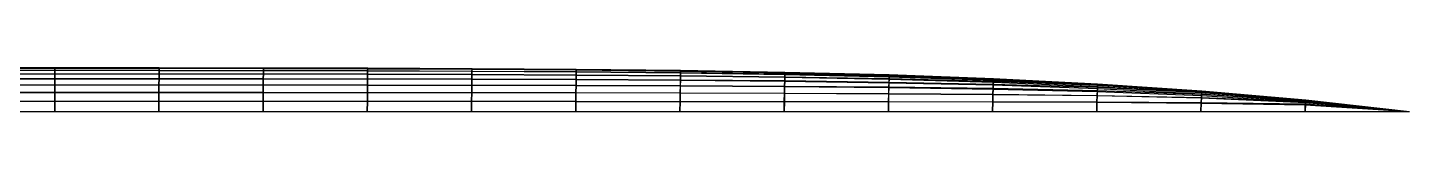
# Model space of a CAD drawing. Header units: metres. Extents: x 0 to 40, y 0 to 0.7.
# Drawn here: x 19.6 to 40, y 0 to 0.65 of the extents above; entities that cross this region are included whole.
import ezdxf

# ---------------------------------------------------------------- set-up
doc = ezdxf.new("R2010")
doc.units = ezdxf.units.M
doc.layers.add('Deflected structure', color=30, linetype='Continuous')
doc.layers.add('Original structure', color=3, linetype='Continuous')

msp = doc.modelspace()

# ---------------------------------------------------------------- linework, layer by layer
at = {"layer": 'Deflected structure'}
for p, q in [((18.46, 0.651, 12.499), (20, 0.652, 12.499)), ((18.46, 0.641, 14.064), (20, 0.642, 14.064)), ((18.46, 0.64, 10.933), (20, 0.641, 10.933)), ((20, 0.652, 12.499), (20, 0.641, 10.933)), ((20, 0.642, 14.064), (20, 0.652, 12.499)), ((20, 0.652, 12.499), (21.54, 0.651, 12.499)), ((20, 0.612, 15.629), (20, 0.642, 14.064)), ((20, 0.642, 14.064), (21.54, 0.641, 14.064)), ((20, 0.641, 10.933), (20, 0.61, 9.368)), ((20, 0.641, 10.933), (21.54, 0.64, 10.933)), ((21.54, 0.651, 12.499), (21.54, 0.64, 10.933)), ((21.54, 0.641, 14.064), (21.54, 0.651, 12.499)), ((21.54, 0.651, 12.499), (23.08, 0.649, 12.499)), ((21.54, 0.611, 15.629), (21.54, 0.641, 14.064)), ((21.54, 0.641, 14.064), (23.08, 0.639, 14.064)), ((21.54, 0.64, 10.933), (21.54, 0.609, 9.368)), ((21.54, 0.64, 10.933), (23.08, 0.638, 10.933)), ((23.08, 0.649, 12.499), (23.08, 0.638, 10.933)), ((23.08, 0.639, 14.064), (23.08, 0.649, 12.499)), ((23.08, 0.649, 12.499), (24.621, 0.645, 12.499)), ((23.08, 0.609, 15.629), (23.08, 0.639, 14.064)), ((23.08, 0.639, 14.064), (24.621, 0.635, 14.064)), ((23.08, 0.638, 10.933), (23.08, 0.607, 9.369)), ((23.08, 0.638, 10.933), (24.621, 0.634, 10.933)), ((24.62, 0.606, 15.629), (24.621, 0.635, 14.064)), ((24.621, 0.634, 10.933), (24.62, 0.604, 9.369)), ((24.621, 0.645, 12.499), (24.621, 0.634, 10.933)), ((24.621, 0.635, 14.064), (24.621, 0.645, 12.499)), ((24.621, 0.645, 12.499), (26.161, 0.638, 12.499)), ((24.621, 0.635, 14.064), (26.161, 0.629, 14.064)), ((24.621, 0.634, 10.933), (26.161, 0.628, 10.934)), ((26.16, 0.6, 15.629), (26.161, 0.629, 14.064)), ((26.161, 0.628, 10.934), (26.16, 0.598, 9.369)), ((26.161, 0.638, 12.499), (26.161, 0.628, 10.934)), ((26.161, 0.629, 14.064), (26.161, 0.638, 12.499)), ((26.161, 0.638, 12.499), (27.701, 0.627, 12.499)), ((26.161, 0.629, 14.064), (27.701, 0.619, 14.064)), ((26.161, 0.628, 10.934), (27.701, 0.617, 10.934)), ((27.701, 0.617, 10.934), (27.7, 0.588, 9.369)), ((27.701, 0.627, 12.499), (27.701, 0.617, 10.934)), ((27.701, 0.619, 14.064), (27.701, 0.627, 12.499)), ((27.701, 0.627, 12.499), (29.241, 0.61, 12.499)), ((27.701, 0.591, 15.629), (27.701, 0.619, 14.064)), ((27.701, 0.619, 14.064), (29.241, 0.603, 14.064)), ((27.701, 0.617, 10.934), (29.241, 0.6, 10.934)), ((18.46, 0.611, 15.629), (20, 0.612, 15.629)), ((18.46, 0.609, 9.368), (20, 0.61, 9.368)), ((18.46, 0.56, 17.194), (20, 0.56, 17.194)), ((18.46, 0.557, 7.804), (20, 0.558, 7.804)), ((18.46, 0.488, 18.757), (20, 0.489, 18.757)), ((18.46, 0.485, 6.241), (20, 0.486, 6.241)), ((20, 0.56, 17.194), (20, 0.612, 15.629)), ((20, 0.612, 15.629), (21.54, 0.611, 15.629)), ((20, 0.61, 9.368), (20, 0.558, 7.804)), ((20, 0.61, 9.368), (21.54, 0.609, 9.368)), ((20, 0.489, 18.757), (20, 0.56, 17.194)), ((20, 0.56, 17.194), (21.54, 0.56, 17.194)), ((20, 0.558, 7.804), (20, 0.486, 6.241)), ((20, 0.558, 7.804), (21.54, 0.557, 7.804)), ((20, 0.396, 20.32), (20, 0.489, 18.757)), ((20, 0.489, 18.757), (21.54, 0.488, 18.757)), ((20, 0.486, 6.241), (20, 0.394, 4.678)), ((20, 0.486, 6.241), (21.54, 0.485, 6.241)), ((21.539, 0.396, 20.32), (21.54, 0.488, 18.757)), ((21.54, 0.485, 6.241), (21.539, 0.394, 4.678)), ((21.54, 0.56, 17.194), (21.54, 0.611, 15.629)), ((21.54, 0.611, 15.629), (23.08, 0.609, 15.629)), ((21.54, 0.609, 9.368), (21.54, 0.557, 7.804)), ((21.54, 0.609, 9.368), (23.08, 0.607, 9.369)), ((21.54, 0.488, 18.757), (21.54, 0.56, 17.194)), ((21.54, 0.56, 17.194), (23.08, 0.558, 17.194)), ((21.54, 0.557, 7.804), (21.54, 0.485, 6.241)), ((21.54, 0.557, 7.804), (23.08, 0.556, 7.804)), ((21.54, 0.488, 18.757), (23.079, 0.487, 18.757)), ((21.54, 0.485, 6.241), (23.079, 0.484, 6.241)), ((23.079, 0.487, 18.757), (23.08, 0.558, 17.194)), ((23.08, 0.556, 7.804), (23.079, 0.484, 6.241)), ((23.079, 0.395, 20.32), (23.079, 0.487, 18.757)), ((23.079, 0.487, 18.757), (24.619, 0.485, 18.757)), ((23.079, 0.484, 6.241), (23.079, 0.393, 4.678)), ((23.079, 0.484, 6.241), (24.619, 0.482, 6.241)), ((23.08, 0.558, 17.194), (23.08, 0.609, 15.629)), ((23.08, 0.609, 15.629), (24.62, 0.606, 15.629)), ((23.08, 0.607, 9.369), (23.08, 0.556, 7.804)), ((23.08, 0.607, 9.369), (24.62, 0.604, 9.369)), ((23.08, 0.558, 17.194), (24.62, 0.556, 17.194)), ((23.08, 0.556, 7.804), (24.62, 0.553, 7.804)), ((24.618, 0.394, 20.32), (24.619, 0.485, 18.757)), ((24.619, 0.482, 6.241), (24.618, 0.391, 4.678)), ((24.619, 0.485, 18.757), (24.62, 0.556, 17.194)), ((24.62, 0.553, 7.804), (24.619, 0.482, 6.241)), ((24.619, 0.485, 18.757), (26.159, 0.482, 18.757)), ((24.619, 0.482, 6.241), (26.158, 0.478, 6.241)), ((24.62, 0.556, 17.194), (24.62, 0.606, 15.629)), ((24.62, 0.606, 15.629), (26.16, 0.6, 15.629)), ((24.62, 0.604, 9.369), (24.62, 0.553, 7.804)), ((24.62, 0.604, 9.369), (26.16, 0.598, 9.369)), ((24.62, 0.556, 17.194), (26.16, 0.551, 17.193)), ((24.62, 0.553, 7.804), (26.159, 0.548, 7.804)), ((26.158, 0.478, 6.241), (26.157, 0.389, 4.678)), ((26.159, 0.548, 7.804), (26.158, 0.478, 6.241)), ((26.158, 0.392, 20.32), (26.159, 0.482, 18.757)), ((26.158, 0.478, 6.241), (27.698, 0.472, 6.241)), ((26.16, 0.598, 9.369), (26.159, 0.548, 7.804)), ((26.159, 0.482, 18.757), (26.16, 0.551, 17.193)), ((26.159, 0.548, 7.804), (27.699, 0.54, 7.805)), ((26.159, 0.482, 18.757), (27.699, 0.477, 18.757)), ((26.16, 0.551, 17.193), (26.16, 0.6, 15.629)), ((26.16, 0.6, 15.629), (27.701, 0.591, 15.629)), ((26.16, 0.598, 9.369), (27.7, 0.588, 9.369)), ((26.16, 0.551, 17.193), (27.7, 0.544, 17.193)), ((27.697, 0.389, 20.32), (27.699, 0.477, 18.757)), ((27.698, 0.472, 6.241), (27.697, 0.385, 4.678)), ((27.699, 0.54, 7.805), (27.698, 0.472, 6.241)), ((27.698, 0.472, 6.241), (29.238, 0.463, 6.241)), ((27.7, 0.588, 9.369), (27.699, 0.54, 7.805)), ((27.699, 0.477, 18.757), (27.7, 0.544, 17.193)), ((27.699, 0.54, 7.805), (29.239, 0.527, 7.805)), ((27.699, 0.477, 18.757), (29.238, 0.469, 18.757)), ((27.7, 0.544, 17.193), (27.701, 0.591, 15.629)), ((27.7, 0.588, 9.369), (29.24, 0.573, 9.369)), ((27.7, 0.544, 17.193), (29.24, 0.533, 17.193)), ((27.701, 0.591, 15.629), (29.241, 0.578, 15.629)), ((29.238, 0.463, 6.241), (29.236, 0.379, 4.679)), ((29.237, 0.384, 20.32), (29.238, 0.469, 18.757)), ((29.238, 0.469, 18.757), (29.24, 0.533, 17.193)), ((29.239, 0.527, 7.805), (29.238, 0.463, 6.241)), ((29.238, 0.469, 18.757), (30.778, 0.457, 18.757)), ((29.238, 0.463, 6.241), (30.777, 0.448, 6.242)), ((29.24, 0.573, 9.369), (29.239, 0.527, 7.805)), ((29.239, 0.527, 7.805), (30.779, 0.508, 7.805)), ((29.241, 0.6, 10.934), (29.24, 0.573, 9.369)), ((29.24, 0.533, 17.193), (29.241, 0.578, 15.629)), ((29.24, 0.573, 9.369), (30.78, 0.55, 9.369)), ((29.24, 0.533, 17.193), (30.78, 0.516, 17.193)), ((29.241, 0.61, 12.499), (29.241, 0.6, 10.934)), ((29.241, 0.603, 14.064), (29.241, 0.61, 12.499)), ((29.241, 0.61, 12.499), (30.781, 0.585, 12.499)), ((29.241, 0.578, 15.629), (29.241, 0.603, 14.064)), ((29.241, 0.603, 14.064), (30.781, 0.579, 14.064)), ((29.241, 0.6, 10.934), (30.781, 0.575, 10.934)), ((29.241, 0.578, 15.629), (30.781, 0.556, 15.628)), ((30.777, 0.448, 6.242), (30.775, 0.37, 4.679)), ((30.776, 0.376, 20.32), (30.778, 0.457, 18.757)), ((30.779, 0.508, 7.805), (30.777, 0.448, 6.242)), ((30.777, 0.448, 6.242), (32.317, 0.426, 6.242)), ((30.778, 0.457, 18.757), (30.78, 0.516, 17.193)), ((30.778, 0.457, 18.757), (32.318, 0.437, 18.756)), ((30.78, 0.55, 9.369), (30.779, 0.508, 7.805)), ((30.779, 0.508, 7.805), (32.318, 0.479, 7.806)), ((30.781, 0.575, 10.934), (30.78, 0.55, 9.369)), ((30.78, 0.516, 17.193), (30.781, 0.556, 15.628)), ((30.78, 0.55, 9.369), (32.32, 0.515, 9.37)), ((30.78, 0.516, 17.193), (32.319, 0.49, 17.193)), ((30.781, 0.585, 12.499), (30.781, 0.575, 10.934)), ((30.781, 0.579, 14.064), (30.781, 0.585, 12.499)), ((30.781, 0.585, 12.499), (32.321, 0.546, 12.499)), ((30.781, 0.556, 15.628), (30.781, 0.579, 14.064)), ((30.781, 0.579, 14.064), (32.321, 0.542, 14.064)), ((30.781, 0.575, 10.934), (32.321, 0.537, 10.934)), ((30.781, 0.556, 15.628), (32.32, 0.524, 15.628)), ((32.317, 0.426, 6.242), (32.315, 0.356, 4.679)), ((32.316, 0.364, 20.32), (32.318, 0.437, 18.756)), ((32.318, 0.479, 7.806), (32.317, 0.426, 6.242)), ((32.317, 0.426, 6.242), (33.856, 0.393, 6.243)), ((32.32, 0.515, 9.37), (32.318, 0.479, 7.806)), ((32.318, 0.437, 18.756), (32.319, 0.49, 17.193)), ((32.318, 0.479, 7.806), (33.858, 0.435, 7.806)), ((32.318, 0.437, 18.756), (33.857, 0.407, 18.756)), ((32.319, 0.49, 17.193), (32.32, 0.524, 15.628)), ((32.319, 0.49, 17.193), (33.859, 0.45, 17.192)), ((32.32, 0.524, 15.628), (32.321, 0.542, 14.064)), ((32.321, 0.537, 10.934), (32.32, 0.515, 9.37)), ((32.32, 0.524, 15.628), (33.86, 0.476, 15.628)), ((32.32, 0.515, 9.37), (33.859, 0.464, 9.37)), ((32.321, 0.546, 12.499), (32.321, 0.537, 10.934)), ((32.321, 0.542, 14.064), (32.321, 0.546, 12.499)), ((32.321, 0.546, 12.499), (33.86, 0.491, 12.499)), ((32.321, 0.542, 14.064), (33.86, 0.489, 14.063)), ((32.321, 0.537, 10.934), (33.86, 0.482, 10.935)), ((33.858, 0.435, 7.806), (33.856, 0.393, 6.243)), ((33.857, 0.407, 18.756), (33.859, 0.45, 17.192)), ((33.859, 0.464, 9.37), (33.858, 0.435, 7.806)), ((33.858, 0.435, 7.806), (35.396, 0.37, 7.807)), ((33.86, 0.482, 10.935), (33.859, 0.464, 9.37)), ((33.859, 0.45, 17.192), (33.86, 0.476, 15.628)), ((33.859, 0.464, 9.37), (35.397, 0.391, 9.371)), ((33.859, 0.45, 17.192), (35.398, 0.388, 17.191)), ((33.86, 0.491, 12.499), (33.86, 0.482, 10.935)), ((33.86, 0.489, 14.063), (33.86, 0.491, 12.499)), ((33.86, 0.491, 12.499), (35.398, 0.412, 12.499)), ((33.86, 0.476, 15.628), (33.86, 0.489, 14.063)), ((33.86, 0.489, 14.063), (35.398, 0.412, 14.063)), ((33.86, 0.482, 10.935), (35.398, 0.405, 10.935)), ((33.86, 0.476, 15.628), (35.398, 0.405, 15.627)), ((35.398, 0.412, 12.499), (35.398, 0.405, 10.935)), ((35.398, 0.412, 14.063), (35.398, 0.412, 12.499)), ((35.398, 0.405, 15.627), (35.398, 0.412, 14.063)), ((35.398, 0.412, 12.499), (36.935, 0.306, 12.499)), ((35.398, 0.412, 14.063), (36.935, 0.308, 14.062)), ((18.461, 0.396, 20.32), (20, 0.396, 20.32)), ((18.461, 0.394, 4.678), (20, 0.394, 4.678)), ((18.461, 0.284, 21.882), (20, 0.284, 21.882)), ((18.461, 0.283, 3.117), (20, 0.283, 3.117)), ((20, 0.284, 21.882), (20, 0.396, 20.32)), ((20, 0.396, 20.32), (21.539, 0.396, 20.32)), ((20, 0.394, 4.678), (20, 0.283, 3.117)), ((20, 0.394, 4.678), (21.539, 0.394, 4.678)), ((20, 0.152, 23.442), (20, 0.284, 21.882)), ((20, 0.284, 21.882), (21.539, 0.284, 21.882)), ((20, 0.283, 3.117), (20, 0.152, 1.558)), ((20, 0.283, 3.117), (21.539, 0.283, 3.117)), ((21.539, 0.284, 21.882), (21.539, 0.396, 20.32)), ((21.539, 0.396, 20.32), (23.079, 0.395, 20.32)), ((21.539, 0.394, 4.678), (21.539, 0.283, 3.117)), ((21.539, 0.394, 4.678), (23.079, 0.393, 4.678)), ((21.539, 0.152, 23.442), (21.539, 0.284, 21.882)), ((21.539, 0.284, 21.882), (23.078, 0.284, 21.882)), ((21.539, 0.283, 3.117), (21.539, 0.152, 1.558)), ((21.539, 0.283, 3.117), (23.078, 0.283, 3.117)), ((23.077, 0.152, 23.442), (23.078, 0.284, 21.882)), ((23.078, 0.284, 21.882), (23.079, 0.395, 20.32)), ((23.079, 0.393, 4.678), (23.078, 0.283, 3.117)), ((23.078, 0.284, 21.882), (24.617, 0.283, 21.882)), ((23.078, 0.283, 3.117), (23.078, 0.152, 1.558)), ((23.078, 0.283, 3.117), (24.617, 0.282, 3.117)), ((23.079, 0.395, 20.32), (24.618, 0.394, 20.32)), ((23.079, 0.393, 4.678), (24.618, 0.391, 4.678)), ((24.616, 0.151, 23.442), (24.617, 0.283, 21.882)), ((24.617, 0.282, 3.117), (24.616, 0.152, 1.558)), ((24.617, 0.283, 21.882), (24.618, 0.394, 20.32)), ((24.618, 0.391, 4.678), (24.617, 0.282, 3.117)), ((24.617, 0.283, 21.882), (26.156, 0.282, 21.882)), ((24.617, 0.282, 3.117), (26.156, 0.281, 3.117)), ((24.618, 0.394, 20.32), (26.158, 0.392, 20.32)), ((24.618, 0.391, 4.678), (26.157, 0.389, 4.678)), ((26.155, 0.151, 23.442), (26.156, 0.282, 21.882)), ((26.156, 0.281, 3.117), (26.155, 0.151, 1.558)), ((26.156, 0.282, 21.882), (26.158, 0.392, 20.32)), ((26.157, 0.389, 4.678), (26.156, 0.281, 3.117)), ((26.156, 0.282, 21.882), (27.696, 0.28, 21.882)), ((26.156, 0.281, 3.117), (27.695, 0.279, 3.117)), ((26.157, 0.389, 4.678), (27.697, 0.385, 4.678)), ((26.158, 0.392, 20.32), (27.697, 0.389, 20.32)), ((27.694, 0.15, 23.442), (27.696, 0.28, 21.882)), ((27.695, 0.279, 3.117), (27.694, 0.151, 1.558)), ((27.697, 0.385, 4.678), (27.695, 0.279, 3.117)), ((27.695, 0.279, 3.117), (29.234, 0.275, 3.117)), ((27.696, 0.28, 21.882), (27.697, 0.389, 20.32)), ((27.696, 0.28, 21.882), (29.235, 0.277, 21.882)), ((27.697, 0.389, 20.32), (29.237, 0.384, 20.32)), ((27.697, 0.385, 4.678), (29.236, 0.379, 4.679)), ((29.232, 0.149, 23.442), (29.235, 0.277, 21.882)), ((29.234, 0.275, 3.117), (29.233, 0.15, 1.558)), ((29.236, 0.379, 4.679), (29.234, 0.275, 3.117)), ((29.234, 0.275, 3.117), (30.773, 0.271, 3.117)), ((29.235, 0.277, 21.882), (29.237, 0.384, 20.32)), ((29.235, 0.277, 21.882), (30.774, 0.273, 21.882)), ((29.236, 0.379, 4.679), (30.775, 0.37, 4.679)), ((29.237, 0.384, 20.32), (30.776, 0.376, 20.32)), ((30.771, 0.148, 23.442), (30.774, 0.273, 21.882)), ((30.773, 0.271, 3.117), (30.772, 0.148, 1.558)), ((30.775, 0.37, 4.679), (30.773, 0.271, 3.117)), ((30.773, 0.271, 3.117), (32.312, 0.264, 3.117)), ((30.774, 0.273, 21.882), (30.776, 0.376, 20.32)), ((30.774, 0.273, 21.882), (32.313, 0.267, 21.882)), ((30.775, 0.37, 4.679), (32.315, 0.356, 4.679)), ((30.776, 0.376, 20.32), (32.316, 0.364, 20.32)), ((32.31, 0.146, 23.442), (32.313, 0.267, 21.882)), ((32.312, 0.264, 3.117), (32.31, 0.146, 1.557)), ((32.315, 0.356, 4.679), (32.312, 0.264, 3.117)), ((32.312, 0.264, 3.117), (33.852, 0.253, 3.118)), ((32.313, 0.267, 21.882), (32.316, 0.364, 20.32)), ((32.313, 0.267, 21.882), (33.852, 0.257, 21.881)), ((32.315, 0.356, 4.679), (33.854, 0.333, 4.68)), ((32.316, 0.364, 20.32), (33.855, 0.344, 20.319)), ((33.849, 0.142, 23.442), (33.852, 0.257, 21.881)), ((33.852, 0.253, 3.118), (33.849, 0.144, 1.557)), ((33.852, 0.257, 21.881), (33.855, 0.344, 20.319)), ((33.854, 0.333, 4.68), (33.852, 0.253, 3.118)), ((33.852, 0.257, 21.881), (35.391, 0.239, 21.881)), ((33.852, 0.253, 3.118), (35.39, 0.236, 3.118)), ((33.856, 0.393, 6.243), (33.854, 0.333, 4.68)), ((33.854, 0.333, 4.68), (35.393, 0.297, 4.681)), ((33.855, 0.344, 20.319), (33.857, 0.407, 18.756)), ((33.855, 0.344, 20.319), (35.394, 0.311, 20.318)), ((33.856, 0.393, 6.243), (35.395, 0.34, 6.244)), ((33.857, 0.407, 18.756), (35.396, 0.359, 18.755)), ((35.387, 0.136, 23.442), (35.391, 0.239, 21.881)), ((35.39, 0.236, 3.118), (35.388, 0.141, 1.557)), ((35.393, 0.297, 4.681), (35.39, 0.236, 3.118)), ((35.39, 0.236, 3.118), (36.929, 0.202, 3.119)), ((35.391, 0.239, 21.881), (35.394, 0.311, 20.318)), ((35.391, 0.239, 21.881), (36.93, 0.207, 21.879)), ((35.395, 0.34, 6.244), (35.393, 0.297, 4.681)), ((35.393, 0.297, 4.681), (36.931, 0.237, 4.682)), ((35.394, 0.311, 20.318), (35.396, 0.359, 18.755)), ((35.394, 0.311, 20.318), (36.932, 0.256, 20.316)), ((35.396, 0.37, 7.807), (35.395, 0.34, 6.244)), ((35.395, 0.34, 6.244), (36.932, 0.261, 6.245)), ((35.397, 0.391, 9.371), (35.396, 0.37, 7.807)), ((35.396, 0.359, 18.755), (35.398, 0.388, 17.191)), ((35.396, 0.37, 7.807), (36.933, 0.279, 7.808)), ((35.396, 0.359, 18.755), (36.934, 0.283, 18.753)), ((35.398, 0.405, 10.935), (35.397, 0.391, 9.371)), ((35.397, 0.391, 9.371), (36.934, 0.292, 9.372)), ((35.398, 0.388, 17.191), (35.398, 0.405, 15.627)), ((35.398, 0.405, 10.935), (36.935, 0.301, 10.935)), ((35.398, 0.405, 15.627), (36.935, 0.306, 15.626)), ((35.398, 0.388, 17.191), (36.935, 0.298, 17.189)), ((36.926, 0.125, 23.441), (36.93, 0.207, 21.879)), ((36.931, 0.237, 4.682), (36.929, 0.202, 3.119)), ((36.93, 0.207, 21.879), (36.932, 0.256, 20.316)), ((36.93, 0.207, 21.879), (38.467, 0.142, 21.877)), ((36.932, 0.261, 6.245), (36.931, 0.237, 4.682)), ((36.931, 0.237, 4.682), (38.467, 0.14, 4.684)), ((36.932, 0.256, 20.316), (36.934, 0.283, 18.753)), ((36.933, 0.279, 7.808), (36.932, 0.261, 6.245)), ((36.932, 0.261, 6.245), (38.468, 0.149, 6.247)), ((36.932, 0.256, 20.316), (38.469, 0.16, 20.314)), ((36.934, 0.292, 9.372), (36.933, 0.279, 7.808)), ((36.933, 0.279, 7.808), (38.468, 0.156, 7.81)), ((36.935, 0.301, 10.935), (36.934, 0.292, 9.372)), ((36.934, 0.283, 18.753), (36.935, 0.298, 17.189)), ((36.934, 0.292, 9.372), (38.468, 0.162, 9.372)), ((36.934, 0.283, 18.753), (38.469, 0.167, 18.751)), ((36.935, 0.308, 14.062), (36.935, 0.306, 12.499)), ((36.935, 0.306, 15.626), (36.935, 0.308, 14.062)), ((36.935, 0.308, 14.062), (38.469, 0.171, 14.061)), ((36.935, 0.306, 12.499), (36.935, 0.301, 10.935)), ((36.935, 0.298, 17.189), (36.935, 0.306, 15.626)), ((36.935, 0.306, 12.499), (38.469, 0.169, 12.498)), ((36.935, 0.306, 15.626), (38.469, 0.172, 15.624)), ((36.935, 0.301, 10.935), (38.469, 0.166, 10.935)), ((36.935, 0.298, 17.189), (38.469, 0.171, 17.188)), ((18.461, 0.152, 1.558), (20, 0.152, 1.558)), ((18.461, 0.152, 23.442), (20, 0.152, 23.442)), ((20, 0.152, 1.558), (20, 0)), ((20, 0, 25), (20, 0.152, 23.442)), ((20, 0.152, 1.558), (21.539, 0.152, 1.558)), ((20, 0.152, 23.442), (21.539, 0.152, 23.442)), ((21.539, 0.152, 1.558), (21.538, 0)), ((21.538, 0, 25), (21.539, 0.152, 23.442)), ((21.539, 0.152, 1.558), (23.078, 0.152, 1.558)), ((21.539, 0.152, 23.442), (23.077, 0.152, 23.442)), ((23.078, 0.152, 1.558), (23.077, 0)), ((23.077, 0, 25), (23.077, 0.152, 23.442)), ((23.077, 0.152, 23.442), (24.616, 0.151, 23.442)), ((23.078, 0.152, 1.558), (24.616, 0.152, 1.558)), ((24.616, 0.152, 1.558), (24.615, 0)), ((24.615, 0, 25), (24.616, 0.151, 23.442)), ((24.616, 0.152, 1.558), (26.155, 0.151, 1.558)), ((24.616, 0.151, 23.442), (26.155, 0.151, 23.442)), ((26.155, 0.151, 1.558), (26.154, 0)), ((26.154, 0, 25), (26.155, 0.151, 23.442)), ((26.155, 0.151, 1.558), (27.694, 0.151, 1.558)), ((26.155, 0.151, 23.442), (27.694, 0.15, 23.442)), ((27.694, 0.151, 1.558), (27.692, 0)), ((27.692, 0, 25), (27.694, 0.15, 23.442)), ((27.694, 0.151, 1.558), (29.233, 0.15, 1.558)), ((27.694, 0.15, 23.442), (29.232, 0.149, 23.442)), ((29.233, 0.15, 1.558), (29.231, 0)), ((29.231, 0, 25), (29.232, 0.149, 23.442)), ((29.232, 0.149, 23.442), (30.771, 0.148, 23.442)), ((29.233, 0.15, 1.558), (30.772, 0.148, 1.558)), ((30.772, 0.148, 1.558), (30.769, 0)), ((30.769, 0, 25), (30.771, 0.148, 23.442)), ((30.771, 0.148, 23.442), (32.31, 0.146, 23.442)), ((30.772, 0.148, 1.558), (32.31, 0.146, 1.557)), ((32.31, 0.146, 1.557), (32.308, 0)), ((32.308, 0, 25), (32.31, 0.146, 23.442)), ((32.31, 0.146, 1.557), (33.849, 0.144, 1.557)), ((32.31, 0.146, 23.442), (33.849, 0.142, 23.442)), ((33.849, 0.144, 1.557), (33.846, 0)), ((33.846, 0, 25), (33.849, 0.142, 23.442)), ((33.849, 0.144, 1.557), (35.388, 0.141, 1.557)), ((33.849, 0.142, 23.442), (35.387, 0.136, 23.442)), ((35.388, 0.141, 1.557), (35.385, 0)), ((35.385, 0, 25), (35.387, 0.136, 23.442)), ((35.387, 0.136, 23.442), (36.926, 0.125, 23.441)), ((35.388, 0.141, 1.557), (36.927, 0.135, 1.557)), ((36.927, 0.135, 1.557), (36.923, 0)), ((36.923, 0, 25), (36.926, 0.125, 23.441)), ((36.926, 0.125, 23.441), (38.464, 0.098, 23.44)), ((36.929, 0.202, 3.119), (36.927, 0.135, 1.557)), ((36.927, 0.135, 1.557), (38.465, 0.112, 1.559)), ((36.929, 0.202, 3.119), (38.466, 0.131, 3.121)), ((38.465, 0.112, 1.559), (38.462, 0)), ((38.462, 0, 25), (38.464, 0.098, 23.44)), ((38.464, 0.098, 23.44), (38.467, 0.142, 21.877)), ((38.464, 0.098, 23.44), (40, 0, 23.438)), ((38.466, 0.131, 3.121), (38.465, 0.112, 1.559)), ((38.465, 0.112, 1.559), (40, 0, 1.562)), ((38.467, 0.14, 4.684), (38.466, 0.131, 3.121)), ((38.466, 0.131, 3.121), (40, 0, 3.125)), ((38.467, 0.142, 21.877), (38.469, 0.16, 20.314)), ((38.468, 0.149, 6.247), (38.467, 0.14, 4.684)), ((38.467, 0.142, 21.877), (40, 0, 21.875)), ((38.467, 0.14, 4.684), (40, 0, 4.688)), ((38.469, 0.166, 10.935), (38.468, 0.162, 9.372)), ((38.468, 0.162, 9.372), (38.468, 0.156, 7.81)), ((38.468, 0.162, 9.372), (40, 0, 9.375)), ((38.468, 0.156, 7.81), (38.468, 0.149, 6.247)), ((38.468, 0.156, 7.81), (40, 0, 7.812)), ((38.468, 0.149, 6.247), (40, 0, 6.25)), ((38.469, 0.172, 15.624), (38.469, 0.171, 14.061)), ((38.469, 0.171, 17.188), (38.469, 0.172, 15.624)), ((38.469, 0.172, 15.624), (40, 0, 15.625)), ((38.469, 0.171, 14.061), (38.469, 0.169, 12.498)), ((38.469, 0.167, 18.751), (38.469, 0.171, 17.188)), ((38.469, 0.171, 14.061), (40, 0, 14.062)), ((38.469, 0.171, 17.188), (40, 0, 17.188)), ((38.469, 0.169, 12.498), (38.469, 0.166, 10.935)), ((38.469, 0.169, 12.498), (40, 0, 12.5)), ((38.469, 0.16, 20.314), (38.469, 0.167, 18.751)), ((38.469, 0.167, 18.751), (40, 0, 18.75)), ((38.469, 0.166, 10.935), (40, 0, 10.938)), ((38.469, 0.16, 20.314), (40, 0, 20.312))]:
    msp.add_line(p, q, dxfattribs=at)
at = {"layer": 'Original structure'}
for p, q in [((18.462, 0, 1.562), (20, 0, 1.562)), ((18.462, 0, 3.125), (20, 0, 3.125)), ((18.462, 0, 4.688), (20, 0, 4.688)), ((18.462, 0, 6.25), (20, 0, 6.25)), ((18.462, 0, 7.812), (20, 0, 7.812)), ((18.462, 0, 9.375), (20, 0, 9.375)), ((18.462, 0, 10.938), (20, 0, 10.938)), ((18.462, 0, 12.5), (20, 0, 12.5)), ((18.462, 0, 14.062), (20, 0, 14.062)), ((18.462, 0, 15.625), (20, 0, 15.625)), ((18.462, 0, 17.188), (20, 0, 17.188)), ((18.462, 0, 18.75), (20, 0, 18.75)), ((18.462, 0, 20.312), (20, 0, 20.312)), ((18.462, 0, 21.875), (20, 0, 21.875)), ((18.462, 0, 23.438), (20, 0, 23.438)), ((20, 0, 1.562), (20, 0)), ((20, 0, 3.125), (20, 0, 1.562)), ((20, 0, 4.688), (20, 0, 3.125)), ((20, 0, 6.25), (20, 0, 4.688)), ((20, 0, 7.812), (20, 0, 6.25)), ((20, 0, 9.375), (20, 0, 7.812)), ((20, 0, 10.938), (20, 0, 9.375)), ((20, 0, 12.5), (20, 0, 10.938)), ((20, 0, 14.062), (20, 0, 12.5)), ((20, 0, 15.625), (20, 0, 14.062)), ((20, 0, 17.188), (20, 0, 15.625)), ((20, 0, 18.75), (20, 0, 17.188)), ((20, 0, 20.312), (20, 0, 18.75)), ((20, 0, 21.875), (20, 0, 20.312)), ((20, 0, 23.438), (20, 0, 21.875)), ((20, 0, 25), (20, 0, 23.438)), ((20, 0, 1.562), (21.538, 0, 1.562)), ((20, 0, 3.125), (21.538, 0, 3.125)), ((20, 0, 4.688), (21.538, 0, 4.688)), ((20, 0, 6.25), (21.538, 0, 6.25)), ((20, 0, 7.812), (21.538, 0, 7.812)), ((20, 0, 9.375), (21.538, 0, 9.375)), ((20, 0, 10.938), (21.538, 0, 10.938)), ((20, 0, 12.5), (21.538, 0, 12.5)), ((20, 0, 14.062), (21.538, 0, 14.062)), ((20, 0, 15.625), (21.538, 0, 15.625)), ((20, 0, 17.188), (21.538, 0, 17.188)), ((20, 0, 18.75), (21.538, 0, 18.75)), ((20, 0, 20.312), (21.538, 0, 20.312)), ((20, 0, 21.875), (21.538, 0, 21.875)), ((20, 0, 23.438), (21.538, 0, 23.438)), ((21.538, 0, 1.562), (21.538, 0)), ((21.538, 0, 3.125), (21.538, 0, 1.562)), ((21.538, 0, 4.688), (21.538, 0, 3.125)), ((21.538, 0, 6.25), (21.538, 0, 4.688)), ((21.538, 0, 7.812), (21.538, 0, 6.25)), ((21.538, 0, 9.375), (21.538, 0, 7.812)), ((21.538, 0, 10.938), (21.538, 0, 9.375)), ((21.538, 0, 12.5), (21.538, 0, 10.938)), ((21.538, 0, 14.062), (21.538, 0, 12.5)), ((21.538, 0, 15.625), (21.538, 0, 14.062)), ((21.538, 0, 17.188), (21.538, 0, 15.625)), ((21.538, 0, 18.75), (21.538, 0, 17.188)), ((21.538, 0, 20.312), (21.538, 0, 18.75)), ((21.538, 0, 21.875), (21.538, 0, 20.312)), ((21.538, 0, 23.438), (21.538, 0, 21.875)), ((21.538, 0, 25), (21.538, 0, 23.438)), ((21.538, 0, 1.562), (23.077, 0, 1.562)), ((21.538, 0, 3.125), (23.077, 0, 3.125)), ((21.538, 0, 4.688), (23.077, 0, 4.688)), ((21.538, 0, 6.25), (23.077, 0, 6.25)), ((21.538, 0, 7.812), (23.077, 0, 7.812)), ((21.538, 0, 9.375), (23.077, 0, 9.375)), ((21.538, 0, 10.938), (23.077, 0, 10.938)), ((21.538, 0, 12.5), (23.077, 0, 12.5)), ((21.538, 0, 14.062), (23.077, 0, 14.062)), ((21.538, 0, 15.625), (23.077, 0, 15.625)), ((21.538, 0, 17.188), (23.077, 0, 17.188)), ((21.538, 0, 18.75), (23.077, 0, 18.75)), ((21.538, 0, 20.312), (23.077, 0, 20.312)), ((21.538, 0, 21.875), (23.077, 0, 21.875)), ((21.538, 0, 23.438), (23.077, 0, 23.438)), ((23.077, 0, 1.562), (23.077, 0)), ((23.077, 0, 3.125), (23.077, 0, 1.562)), ((23.077, 0, 4.688), (23.077, 0, 3.125)), ((23.077, 0, 6.25), (23.077, 0, 4.688)), ((23.077, 0, 7.812), (23.077, 0, 6.25)), ((23.077, 0, 9.375), (23.077, 0, 7.812)), ((23.077, 0, 10.938), (23.077, 0, 9.375)), ((23.077, 0, 12.5), (23.077, 0, 10.938)), ((23.077, 0, 14.062), (23.077, 0, 12.5)), ((23.077, 0, 15.625), (23.077, 0, 14.062)), ((23.077, 0, 17.188), (23.077, 0, 15.625)), ((23.077, 0, 18.75), (23.077, 0, 17.188)), ((23.077, 0, 20.312), (23.077, 0, 18.75)), ((23.077, 0, 21.875), (23.077, 0, 20.312)), ((23.077, 0, 23.438), (23.077, 0, 21.875)), ((23.077, 0, 25), (23.077, 0, 23.438)), ((23.077, 0, 1.562), (24.615, 0, 1.562)), ((23.077, 0, 3.125), (24.615, 0, 3.125)), ((23.077, 0, 4.688), (24.615, 0, 4.688)), ((23.077, 0, 6.25), (24.615, 0, 6.25)), ((23.077, 0, 7.812), (24.615, 0, 7.812)), ((23.077, 0, 9.375), (24.615, 0, 9.375)), ((23.077, 0, 10.938), (24.615, 0, 10.938)), ((23.077, 0, 12.5), (24.615, 0, 12.5)), ((23.077, 0, 14.062), (24.615, 0, 14.062)), ((23.077, 0, 15.625), (24.615, 0, 15.625)), ((23.077, 0, 17.188), (24.615, 0, 17.188)), ((23.077, 0, 18.75), (24.615, 0, 18.75)), ((23.077, 0, 20.312), (24.615, 0, 20.312)), ((23.077, 0, 21.875), (24.615, 0, 21.875)), ((23.077, 0, 23.438), (24.615, 0, 23.438)), ((24.615, 0, 1.562), (24.615, 0)), ((24.615, 0, 3.125), (24.615, 0, 1.562)), ((24.615, 0, 4.688), (24.615, 0, 3.125)), ((24.615, 0, 6.25), (24.615, 0, 4.688)), ((24.615, 0, 7.812), (24.615, 0, 6.25)), ((24.615, 0, 9.375), (24.615, 0, 7.812)), ((24.615, 0, 10.938), (24.615, 0, 9.375)), ((24.615, 0, 12.5), (24.615, 0, 10.938)), ((24.615, 0, 14.062), (24.615, 0, 12.5)), ((24.615, 0, 15.625), (24.615, 0, 14.062)), ((24.615, 0, 17.188), (24.615, 0, 15.625)), ((24.615, 0, 18.75), (24.615, 0, 17.188)), ((24.615, 0, 20.312), (24.615, 0, 18.75)), ((24.615, 0, 21.875), (24.615, 0, 20.312)), ((24.615, 0, 23.438), (24.615, 0, 21.875)), ((24.615, 0, 25), (24.615, 0, 23.438)), ((24.615, 0, 1.562), (26.154, 0, 1.562)), ((24.615, 0, 3.125), (26.154, 0, 3.125)), ((24.615, 0, 4.688), (26.154, 0, 4.688)), ((24.615, 0, 6.25), (26.154, 0, 6.25)), ((24.615, 0, 7.812), (26.154, 0, 7.812)), ((24.615, 0, 9.375), (26.154, 0, 9.375)), ((24.615, 0, 10.938), (26.154, 0, 10.938)), ((24.615, 0, 12.5), (26.154, 0, 12.5)), ((24.615, 0, 14.062), (26.154, 0, 14.062)), ((24.615, 0, 15.625), (26.154, 0, 15.625)), ((24.615, 0, 17.188), (26.154, 0, 17.188)), ((24.615, 0, 18.75), (26.154, 0, 18.75)), ((24.615, 0, 20.312), (26.154, 0, 20.312)), ((24.615, 0, 21.875), (26.154, 0, 21.875)), ((24.615, 0, 23.438), (26.154, 0, 23.438)), ((26.154, 0, 1.562), (26.154, 0)), ((26.154, 0, 3.125), (26.154, 0, 1.562)), ((26.154, 0, 4.688), (26.154, 0, 3.125)), ((26.154, 0, 6.25), (26.154, 0, 4.688)), ((26.154, 0, 7.812), (26.154, 0, 6.25)), ((26.154, 0, 9.375), (26.154, 0, 7.812)), ((26.154, 0, 10.938), (26.154, 0, 9.375)), ((26.154, 0, 12.5), (26.154, 0, 10.938)), ((26.154, 0, 14.062), (26.154, 0, 12.5)), ((26.154, 0, 15.625), (26.154, 0, 14.062)), ((26.154, 0, 17.188), (26.154, 0, 15.625)), ((26.154, 0, 18.75), (26.154, 0, 17.188)), ((26.154, 0, 20.312), (26.154, 0, 18.75)), ((26.154, 0, 21.875), (26.154, 0, 20.312)), ((26.154, 0, 23.438), (26.154, 0, 21.875)), ((26.154, 0, 25), (26.154, 0, 23.438)), ((26.154, 0, 1.562), (27.692, 0, 1.562)), ((26.154, 0, 3.125), (27.692, 0, 3.125)), ((26.154, 0, 4.688), (27.692, 0, 4.688)), ((26.154, 0, 6.25), (27.692, 0, 6.25)), ((26.154, 0, 7.812), (27.692, 0, 7.812)), ((26.154, 0, 9.375), (27.692, 0, 9.375)), ((26.154, 0, 10.938), (27.692, 0, 10.938)), ((26.154, 0, 12.5), (27.692, 0, 12.5)), ((26.154, 0, 14.062), (27.692, 0, 14.062)), ((26.154, 0, 15.625), (27.692, 0, 15.625)), ((26.154, 0, 17.188), (27.692, 0, 17.188)), ((26.154, 0, 18.75), (27.692, 0, 18.75)), ((26.154, 0, 20.312), (27.692, 0, 20.312)), ((26.154, 0, 21.875), (27.692, 0, 21.875)), ((26.154, 0, 23.438), (27.692, 0, 23.438)), ((27.692, 0, 1.562), (27.692, 0)), ((27.692, 0, 3.125), (27.692, 0, 1.562)), ((27.692, 0, 4.688), (27.692, 0, 3.125)), ((27.692, 0, 6.25), (27.692, 0, 4.688)), ((27.692, 0, 7.812), (27.692, 0, 6.25)), ((27.692, 0, 9.375), (27.692, 0, 7.812)), ((27.692, 0, 10.938), (27.692, 0, 9.375)), ((27.692, 0, 12.5), (27.692, 0, 10.938)), ((27.692, 0, 14.062), (27.692, 0, 12.5)), ((27.692, 0, 15.625), (27.692, 0, 14.062)), ((27.692, 0, 17.188), (27.692, 0, 15.625)), ((27.692, 0, 18.75), (27.692, 0, 17.188)), ((27.692, 0, 20.312), (27.692, 0, 18.75)), ((27.692, 0, 21.875), (27.692, 0, 20.312)), ((27.692, 0, 23.438), (27.692, 0, 21.875)), ((27.692, 0, 25), (27.692, 0, 23.438)), ((27.692, 0, 1.562), (29.231, 0, 1.562)), ((27.692, 0, 3.125), (29.231, 0, 3.125)), ((27.692, 0, 4.688), (29.231, 0, 4.688)), ((27.692, 0, 6.25), (29.231, 0, 6.25)), ((27.692, 0, 7.812), (29.231, 0, 7.812)), ((27.692, 0, 9.375), (29.231, 0, 9.375)), ((27.692, 0, 10.938), (29.231, 0, 10.938)), ((27.692, 0, 12.5), (29.231, 0, 12.5)), ((27.692, 0, 14.062), (29.231, 0, 14.062)), ((27.692, 0, 15.625), (29.231, 0, 15.625)), ((27.692, 0, 17.188), (29.231, 0, 17.188)), ((27.692, 0, 18.75), (29.231, 0, 18.75)), ((27.692, 0, 20.312), (29.231, 0, 20.312)), ((27.692, 0, 21.875), (29.231, 0, 21.875)), ((27.692, 0, 23.438), (29.231, 0, 23.438)), ((29.231, 0, 1.562), (29.231, 0)), ((29.231, 0, 3.125), (29.231, 0, 1.562)), ((29.231, 0, 4.688), (29.231, 0, 3.125)), ((29.231, 0, 6.25), (29.231, 0, 4.688)), ((29.231, 0, 7.812), (29.231, 0, 6.25)), ((29.231, 0, 9.375), (29.231, 0, 7.812)), ((29.231, 0, 10.938), (29.231, 0, 9.375)), ((29.231, 0, 12.5), (29.231, 0, 10.938)), ((29.231, 0, 14.062), (29.231, 0, 12.5)), ((29.231, 0, 15.625), (29.231, 0, 14.062)), ((29.231, 0, 17.188), (29.231, 0, 15.625)), ((29.231, 0, 18.75), (29.231, 0, 17.188)), ((29.231, 0, 20.312), (29.231, 0, 18.75)), ((29.231, 0, 21.875), (29.231, 0, 20.312)), ((29.231, 0, 23.438), (29.231, 0, 21.875)), ((29.231, 0, 25), (29.231, 0, 23.438)), ((29.231, 0, 1.562), (30.769, 0, 1.562)), ((29.231, 0, 3.125), (30.769, 0, 3.125)), ((29.231, 0, 4.688), (30.769, 0, 4.688)), ((29.231, 0, 6.25), (30.769, 0, 6.25)), ((29.231, 0, 7.812), (30.769, 0, 7.812)), ((29.231, 0, 9.375), (30.769, 0, 9.375)), ((29.231, 0, 10.938), (30.769, 0, 10.938)), ((29.231, 0, 12.5), (30.769, 0, 12.5)), ((29.231, 0, 14.062), (30.769, 0, 14.062)), ((29.231, 0, 15.625), (30.769, 0, 15.625)), ((29.231, 0, 17.188), (30.769, 0, 17.188)), ((29.231, 0, 18.75), (30.769, 0, 18.75)), ((29.231, 0, 20.312), (30.769, 0, 20.312)), ((29.231, 0, 21.875), (30.769, 0, 21.875)), ((29.231, 0, 23.438), (30.769, 0, 23.438)), ((30.769, 0, 1.562), (30.769, 0)), ((30.769, 0, 3.125), (30.769, 0, 1.562)), ((30.769, 0, 4.688), (30.769, 0, 3.125)), ((30.769, 0, 6.25), (30.769, 0, 4.688)), ((30.769, 0, 7.812), (30.769, 0, 6.25)), ((30.769, 0, 9.375), (30.769, 0, 7.812)), ((30.769, 0, 10.938), (30.769, 0, 9.375)), ((30.769, 0, 12.5), (30.769, 0, 10.938)), ((30.769, 0, 14.062), (30.769, 0, 12.5)), ((30.769, 0, 15.625), (30.769, 0, 14.062)), ((30.769, 0, 17.188), (30.769, 0, 15.625)), ((30.769, 0, 18.75), (30.769, 0, 17.188)), ((30.769, 0, 20.312), (30.769, 0, 18.75)), ((30.769, 0, 21.875), (30.769, 0, 20.312)), ((30.769, 0, 23.438), (30.769, 0, 21.875)), ((30.769, 0, 25), (30.769, 0, 23.438)), ((30.769, 0, 1.562), (32.308, 0, 1.562)), ((30.769, 0, 3.125), (32.308, 0, 3.125)), ((30.769, 0, 4.688), (32.308, 0, 4.688)), ((30.769, 0, 6.25), (32.308, 0, 6.25)), ((30.769, 0, 7.812), (32.308, 0, 7.812)), ((30.769, 0, 9.375), (32.308, 0, 9.375)), ((30.769, 0, 10.938), (32.308, 0, 10.938)), ((30.769, 0, 12.5), (32.308, 0, 12.5)), ((30.769, 0, 14.062), (32.308, 0, 14.062)), ((30.769, 0, 15.625), (32.308, 0, 15.625)), ((30.769, 0, 17.188), (32.308, 0, 17.188)), ((30.769, 0, 18.75), (32.308, 0, 18.75)), ((30.769, 0, 20.312), (32.308, 0, 20.312)), ((30.769, 0, 21.875), (32.308, 0, 21.875)), ((30.769, 0, 23.438), (32.308, 0, 23.438)), ((32.308, 0, 1.562), (32.308, 0)), ((32.308, 0, 3.125), (32.308, 0, 1.562)), ((32.308, 0, 4.688), (32.308, 0, 3.125)), ((32.308, 0, 6.25), (32.308, 0, 4.688)), ((32.308, 0, 7.812), (32.308, 0, 6.25)), ((32.308, 0, 9.375), (32.308, 0, 7.812)), ((32.308, 0, 10.938), (32.308, 0, 9.375)), ((32.308, 0, 12.5), (32.308, 0, 10.938)), ((32.308, 0, 14.062), (32.308, 0, 12.5)), ((32.308, 0, 15.625), (32.308, 0, 14.062)), ((32.308, 0, 17.188), (32.308, 0, 15.625)), ((32.308, 0, 18.75), (32.308, 0, 17.188)), ((32.308, 0, 20.312), (32.308, 0, 18.75)), ((32.308, 0, 21.875), (32.308, 0, 20.312)), ((32.308, 0, 23.438), (32.308, 0, 21.875)), ((32.308, 0, 25), (32.308, 0, 23.438)), ((32.308, 0, 1.562), (33.846, 0, 1.562)), ((32.308, 0, 3.125), (33.846, 0, 3.125)), ((32.308, 0, 4.688), (33.846, 0, 4.688)), ((32.308, 0, 6.25), (33.846, 0, 6.25)), ((32.308, 0, 7.812), (33.846, 0, 7.812)), ((32.308, 0, 9.375), (33.846, 0, 9.375)), ((32.308, 0, 10.938), (33.846, 0, 10.938)), ((32.308, 0, 12.5), (33.846, 0, 12.5)), ((32.308, 0, 14.062), (33.846, 0, 14.062)), ((32.308, 0, 15.625), (33.846, 0, 15.625)), ((32.308, 0, 17.188), (33.846, 0, 17.188)), ((32.308, 0, 18.75), (33.846, 0, 18.75)), ((32.308, 0, 20.312), (33.846, 0, 20.312)), ((32.308, 0, 21.875), (33.846, 0, 21.875)), ((32.308, 0, 23.438), (33.846, 0, 23.438)), ((33.846, 0, 1.562), (33.846, 0)), ((33.846, 0, 3.125), (33.846, 0, 1.562)), ((33.846, 0, 4.688), (33.846, 0, 3.125)), ((33.846, 0, 6.25), (33.846, 0, 4.688)), ((33.846, 0, 7.812), (33.846, 0, 6.25)), ((33.846, 0, 9.375), (33.846, 0, 7.812)), ((33.846, 0, 10.938), (33.846, 0, 9.375)), ((33.846, 0, 12.5), (33.846, 0, 10.938)), ((33.846, 0, 14.062), (33.846, 0, 12.5)), ((33.846, 0, 15.625), (33.846, 0, 14.062)), ((33.846, 0, 17.188), (33.846, 0, 15.625)), ((33.846, 0, 18.75), (33.846, 0, 17.188)), ((33.846, 0, 20.312), (33.846, 0, 18.75)), ((33.846, 0, 21.875), (33.846, 0, 20.312)), ((33.846, 0, 23.438), (33.846, 0, 21.875)), ((33.846, 0, 25), (33.846, 0, 23.438)), ((33.846, 0, 1.562), (35.385, 0, 1.562)), ((33.846, 0, 3.125), (35.385, 0, 3.125)), ((33.846, 0, 4.688), (35.385, 0, 4.688)), ((33.846, 0, 6.25), (35.385, 0, 6.25)), ((33.846, 0, 7.812), (35.385, 0, 7.812)), ((33.846, 0, 9.375), (35.385, 0, 9.375)), ((33.846, 0, 10.938), (35.385, 0, 10.938)), ((33.846, 0, 12.5), (35.385, 0, 12.5)), ((33.846, 0, 14.062), (35.385, 0, 14.062)), ((33.846, 0, 15.625), (35.385, 0, 15.625)), ((33.846, 0, 17.188), (35.385, 0, 17.188)), ((33.846, 0, 18.75), (35.385, 0, 18.75)), ((33.846, 0, 20.312), (35.385, 0, 20.312)), ((33.846, 0, 21.875), (35.385, 0, 21.875)), ((33.846, 0, 23.438), (35.385, 0, 23.438)), ((35.385, 0, 1.562), (35.385, 0)), ((35.385, 0, 3.125), (35.385, 0, 1.562)), ((35.385, 0, 4.688), (35.385, 0, 3.125)), ((35.385, 0, 6.25), (35.385, 0, 4.688)), ((35.385, 0, 7.812), (35.385, 0, 6.25)), ((35.385, 0, 9.375), (35.385, 0, 7.812)), ((35.385, 0, 10.938), (35.385, 0, 9.375)), ((35.385, 0, 12.5), (35.385, 0, 10.938)), ((35.385, 0, 14.062), (35.385, 0, 12.5)), ((35.385, 0, 15.625), (35.385, 0, 14.062)), ((35.385, 0, 17.188), (35.385, 0, 15.625)), ((35.385, 0, 18.75), (35.385, 0, 17.188)), ((35.385, 0, 20.312), (35.385, 0, 18.75)), ((35.385, 0, 21.875), (35.385, 0, 20.312)), ((35.385, 0, 23.438), (35.385, 0, 21.875)), ((35.385, 0, 25), (35.385, 0, 23.438)), ((35.385, 0, 1.562), (36.923, 0, 1.562)), ((35.385, 0, 3.125), (36.923, 0, 3.125)), ((35.385, 0, 4.688), (36.923, 0, 4.688)), ((35.385, 0, 6.25), (36.923, 0, 6.25)), ((35.385, 0, 7.812), (36.923, 0, 7.812)), ((35.385, 0, 9.375), (36.923, 0, 9.375)), ((35.385, 0, 10.938), (36.923, 0, 10.938)), ((35.385, 0, 12.5), (36.923, 0, 12.5)), ((35.385, 0, 14.062), (36.923, 0, 14.062)), ((35.385, 0, 15.625), (36.923, 0, 15.625)), ((35.385, 0, 17.188), (36.923, 0, 17.188)), ((35.385, 0, 18.75), (36.923, 0, 18.75)), ((35.385, 0, 20.312), (36.923, 0, 20.312)), ((35.385, 0, 21.875), (36.923, 0, 21.875)), ((35.385, 0, 23.438), (36.923, 0, 23.438)), ((36.923, 0, 1.562), (36.923, 0)), ((36.923, 0, 3.125), (36.923, 0, 1.562)), ((36.923, 0, 4.688), (36.923, 0, 3.125)), ((36.923, 0, 6.25), (36.923, 0, 4.688)), ((36.923, 0, 7.812), (36.923, 0, 6.25)), ((36.923, 0, 9.375), (36.923, 0, 7.812)), ((36.923, 0, 10.938), (36.923, 0, 9.375)), ((36.923, 0, 12.5), (36.923, 0, 10.938)), ((36.923, 0, 14.062), (36.923, 0, 12.5)), ((36.923, 0, 15.625), (36.923, 0, 14.062)), ((36.923, 0, 17.188), (36.923, 0, 15.625)), ((36.923, 0, 18.75), (36.923, 0, 17.188)), ((36.923, 0, 20.312), (36.923, 0, 18.75)), ((36.923, 0, 21.875), (36.923, 0, 20.312)), ((36.923, 0, 23.438), (36.923, 0, 21.875)), ((36.923, 0, 25), (36.923, 0, 23.438)), ((36.923, 0, 1.562), (38.462, 0, 1.562)), ((36.923, 0, 3.125), (38.462, 0, 3.125)), ((36.923, 0, 4.688), (38.462, 0, 4.688)), ((36.923, 0, 6.25), (38.462, 0, 6.25)), ((36.923, 0, 7.812), (38.462, 0, 7.812)), ((36.923, 0, 9.375), (38.462, 0, 9.375)), ((36.923, 0, 10.938), (38.462, 0, 10.938)), ((36.923, 0, 12.5), (38.462, 0, 12.5)), ((36.923, 0, 14.062), (38.462, 0, 14.062)), ((36.923, 0, 15.625), (38.462, 0, 15.625)), ((36.923, 0, 17.188), (38.462, 0, 17.188)), ((36.923, 0, 18.75), (38.462, 0, 18.75)), ((36.923, 0, 20.312), (38.462, 0, 20.312)), ((36.923, 0, 21.875), (38.462, 0, 21.875)), ((36.923, 0, 23.438), (38.462, 0, 23.438)), ((38.462, 0, 1.562), (38.462, 0)), ((38.462, 0, 3.125), (38.462, 0, 1.562)), ((38.462, 0, 4.688), (38.462, 0, 3.125)), ((38.462, 0, 6.25), (38.462, 0, 4.688)), ((38.462, 0, 7.812), (38.462, 0, 6.25)), ((38.462, 0, 9.375), (38.462, 0, 7.812)), ((38.462, 0, 10.938), (38.462, 0, 9.375)), ((38.462, 0, 12.5), (38.462, 0, 10.938)), ((38.462, 0, 14.062), (38.462, 0, 12.5)), ((38.462, 0, 15.625), (38.462, 0, 14.062)), ((38.462, 0, 17.188), (38.462, 0, 15.625)), ((38.462, 0, 18.75), (38.462, 0, 17.188)), ((38.462, 0, 20.312), (38.462, 0, 18.75)), ((38.462, 0, 21.875), (38.462, 0, 20.312)), ((38.462, 0, 23.438), (38.462, 0, 21.875)), ((38.462, 0, 25), (38.462, 0, 23.438)), ((38.462, 0, 1.562), (40, 0, 1.562)), ((38.462, 0, 3.125), (40, 0, 3.125)), ((38.462, 0, 4.688), (40, 0, 4.688)), ((38.462, 0, 6.25), (40, 0, 6.25)), ((38.462, 0, 7.812), (40, 0, 7.812)), ((38.462, 0, 9.375), (40, 0, 9.375)), ((38.462, 0, 10.938), (40, 0, 10.938)), ((38.462, 0, 12.5), (40, 0, 12.5)), ((38.462, 0, 14.062), (40, 0, 14.062)), ((38.462, 0, 15.625), (40, 0, 15.625)), ((38.462, 0, 17.188), (40, 0, 17.188)), ((38.462, 0, 18.75), (40, 0, 18.75)), ((38.462, 0, 20.312), (40, 0, 20.312)), ((38.462, 0, 21.875), (40, 0, 21.875)), ((38.462, 0, 23.438), (40, 0, 23.438))]:
    msp.add_line(p, q, dxfattribs=at)

doc.saveas('drawing.dxf')
